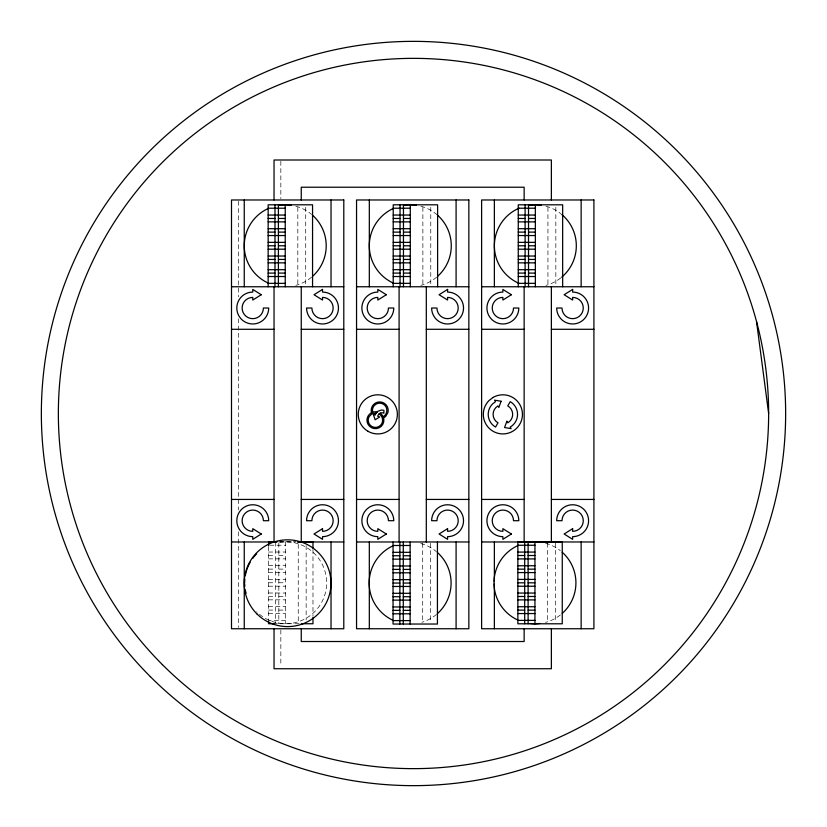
<?xml version="1.0" encoding="UTF-8"?>
<svg xmlns="http://www.w3.org/2000/svg" width="827" height="827" viewBox="0 0 827 827"><rect width="100%" height="100%" fill="white"/><g stroke="black" fill="none" stroke-linecap="round" stroke-linejoin="round"><path stroke-width="0.62" stroke-dasharray="4.13 3.1" d="M278.823 541.788L295.901 541.788M280.219 541.974L295.063 541.974M269.726 545.21L285.656 545.21M268.579 552.033L285.656 552.033M268.579 555.444L275.412 555.444M278.823 555.444L285.656 555.444M268.579 558.866L285.656 558.866M268.579 565.689L285.656 565.689M268.579 569.11L275.412 569.11M278.823 569.11L285.656 569.11M268.579 572.522L285.656 572.522M268.579 579.355L285.656 579.355M268.579 582.766L275.412 582.766M278.823 582.766L285.656 582.766M268.579 586.178L285.656 586.178M268.579 593.011L285.656 593.011M268.579 596.422L275.412 596.422M278.823 596.422L285.656 596.422M268.579 599.844L285.656 599.844M268.579 606.667L285.656 606.667M268.579 610.088L275.412 610.088M278.823 610.088L285.656 610.088M268.579 613.5L285.656 613.5M285.656 620.333L268.579 620.333L268.579 545.21M299.085 623.744L275.412 623.744L275.412 541.788M555.837 207.36L555.837 285.48M555.434 543.122L555.434 622.514M547.939 207.36L547.939 285.48M547.536 543.122L547.536 622.514M430.774 207.36L430.774 285.48M430.609 543.36L430.609 622.752M422.876 207.36L422.876 285.48M422.711 543.36L422.711 622.752M312.978 549.469L312.978 616.063M306.145 545.634L306.145 619.899M305.721 207.36L305.721 285.48M298.247 544.352L298.247 623.744M297.823 207.36L297.823 285.48M285.656 541.788L285.656 623.744M280.839 161.286L280.839 198.697M280.839 630.04L280.839 666.148M278.823 542.926L278.823 623.744M238.3 201.271L238.3 296.841M238.3 318.798L238.3 509.939M238.3 531.885L238.3 627.455M560.365 614.957A40.978 40.978 0 0 1 545.551 622.4M545.551 543.236A40.978 40.978 0 0 1 560.365 550.679M436.46 614.44A40.978 40.978 0 0 1 421.863 622.307M420.726 543.473A40.978 40.978 0 0 1 436.46 551.671M279.712 542.223A40.978 40.978 0 0 1 324.556 595.657A40.978 40.978 0 0 1 256.68 611.742M311.583 277.169A40.978 40.978 0 0 1 295.839 285.356M295.839 206.202A40.978 40.978 0 0 1 311.583 214.4M436.635 277.169A40.978 40.978 0 0 1 420.891 285.356M420.891 206.202A40.978 40.978 0 0 1 437.545 215.175M560.768 277.924A40.978 40.978 0 0 1 545.954 285.356M545.954 206.202A40.978 40.978 0 0 1 560.768 213.635"/><path stroke-width="1.24" d="M383.108 416.746C387.274 414.668 388.152 408.507 384.793 405.292A7.236 7.236 0 0 0 376.068 404.145L374.569 405.292A7.236 7.236 0 0 0 372.45 410.409L372.688 412.239M383.594 417.914L385.692 416.426L387.894 412.611A8.508 8.508 0 0 0 387.046 406.15L385.692 404.393A8.508 8.508 0 0 0 371.468 412.611L371.509 412.725M268.155 208.218L285.232 208.218M393.218 208.218L410.285 208.218M518.271 208.218L535.348 208.218M268.155 215.051L285.232 215.051M393.218 215.051L410.285 215.051M518.271 215.051L535.348 215.051M268.155 218.462L274.988 218.462M278.399 218.462L285.232 218.462M393.218 218.462L400.051 218.462M403.462 218.462L410.285 218.462M518.271 218.462L525.104 218.462M528.515 218.462L535.348 218.462M268.155 221.874L285.232 221.874M393.218 221.874L410.285 221.874M518.271 221.874L535.348 221.874M268.155 228.707L285.232 228.707M393.218 228.707L410.285 228.707M518.271 228.707L535.348 228.707M268.155 232.118L274.988 232.118M278.399 232.118L285.232 232.118M393.218 232.118L400.051 232.118M403.462 232.118L410.285 232.118M518.271 232.118L525.104 232.118M528.515 232.118L535.348 232.118M268.155 235.54L285.232 235.54M393.218 235.54L410.285 235.54M518.271 235.54L535.348 235.54M268.155 242.363L285.232 242.363M393.218 242.363L410.285 242.363M518.271 242.363L535.348 242.363M268.155 245.784L274.988 245.784M278.399 245.784L285.232 245.784M393.218 245.784L400.051 245.784M403.462 245.784L410.285 245.784M518.271 245.784L525.104 245.784M528.515 245.784L535.348 245.784M268.155 249.196L285.232 249.196M393.218 249.196L410.285 249.196M518.271 249.196L535.348 249.196M268.155 256.029L285.232 256.029M393.218 256.029L410.285 256.029M518.271 256.029L535.348 256.029M268.155 259.44L274.988 259.44M278.399 259.44L285.232 259.44M393.218 259.44L400.051 259.44M403.462 259.44L410.285 259.44M518.271 259.44L525.104 259.44M528.515 259.44L535.348 259.44M268.155 262.852L285.232 262.852M393.218 262.852L410.285 262.852M518.271 262.852L535.348 262.852M268.155 269.685L285.232 269.685M393.218 269.685L410.285 269.685M518.271 269.685L535.348 269.685M268.155 273.096L274.988 273.096M278.399 273.096L285.232 273.096M393.218 273.096L400.051 273.096M403.462 273.096L410.285 273.096M518.271 273.096L525.104 273.096M528.515 273.096L535.348 273.096M268.155 276.518L285.232 276.518M393.218 276.518L410.285 276.518M518.271 276.518L535.348 276.518M268.155 283.341L285.232 283.341M393.218 283.341L410.285 283.341M518.271 283.341L535.348 283.341M231.498 286.762L343.794 286.762M356.551 286.762L468.847 286.762M481.614 286.762L593.91 286.762M231.498 329.291L274.037 329.291M301.255 329.291L343.794 329.291M356.551 329.291L399.09 329.291M426.308 329.291L468.847 329.291M481.614 329.291L524.142 329.291M551.371 329.291L593.91 329.291M231.498 499.436L274.037 499.436M301.255 499.436L343.794 499.436M356.551 499.436L399.09 499.436M426.308 499.436L468.847 499.436M481.614 499.436L524.142 499.436M551.371 499.436L593.91 499.436M277.117 541.788L268.579 541.788L268.579 545.634M298.02 541.788L312.978 541.788L312.978 548.198M231.498 541.974L276.507 541.974M297.544 541.974L343.794 541.974M356.551 541.974L468.847 541.974M481.614 541.974L593.91 541.974M517.867 545.262L534.945 545.262M393.042 545.489L410.12 545.489M517.867 552.085L534.945 552.085M393.042 552.322L410.12 552.322M517.867 555.506L524.7 555.506M528.112 555.506L534.945 555.506M393.042 555.734L399.875 555.734M403.287 555.734L410.12 555.734M517.867 558.918L534.945 558.918M393.042 559.155L410.12 559.155M517.867 565.751L534.945 565.751M393.042 565.978L410.12 565.978M517.867 569.162L524.7 569.162M528.112 569.162L534.945 569.162M393.042 569.4L399.875 569.4M403.287 569.4L410.12 569.4M517.867 572.573L534.945 572.573M393.042 572.811L410.12 572.811M517.867 579.407L534.945 579.407M393.042 579.634L410.12 579.634M517.867 582.818L524.7 582.818M528.112 582.818L534.945 582.818M393.042 583.056L399.875 583.056M403.287 583.056L410.12 583.056M517.867 586.24L534.945 586.24M393.042 586.467L410.12 586.467M517.867 593.062L534.945 593.062M393.042 593.3L410.12 593.3M517.867 596.484L524.7 596.484M528.112 596.484L534.945 596.484M393.042 596.712L399.875 596.712M403.287 596.712L410.12 596.712M517.867 599.895L534.945 599.895M393.042 600.123L410.12 600.123M517.867 606.729L534.945 606.729M393.042 606.956L410.12 606.956M517.867 610.14L524.7 610.14M528.112 610.14L534.945 610.14M393.042 610.367L399.875 610.367M403.287 610.367L410.12 610.367M517.867 613.551L534.945 613.551M393.042 613.789L410.12 613.789M517.867 620.384L534.945 620.384M393.042 620.612L410.12 620.612M274.678 623.744L268.579 623.744L268.579 621.18M301.224 623.744L312.978 623.744L312.978 617.345M377.122 411.939C373.639 411.143 369.907 412.921 368.108 415.95A8.477 8.477 0 0 0 368.108 424.427L369.452 426.184A8.477 8.477 0 0 0 382.787 424.427C384.937 420.716 383.811 415.495 380.131 413.2M376.13 413.045L371.83 413.924L369.183 416.581A7.236 7.236 0 0 0 369.183 423.806L370.331 425.305A7.236 7.236 0 0 0 380.554 425.305C383.862 422.121 383.066 416.146 379.066 413.924M756.54 321.589L768.634 413.5M581.143 199.979L581.143 286.762M581.143 541.974L581.143 628.747M562.66 286.762L562.66 204.807L518.271 204.807L518.271 286.762M551.371 199.979L551.371 160.004L274.037 160.004L274.037 199.979M551.371 286.762L551.371 541.974M551.371 628.747L551.371 668.733L274.037 668.733L274.037 628.747M535.348 204.807L535.348 286.762M534.945 541.84L534.945 623.796M528.515 204.807L528.515 286.762M528.112 541.84L528.112 623.796M525.104 204.807L525.104 286.762M524.7 541.84L524.7 623.796M524.142 199.979L524.142 187.222L301.255 187.222L301.255 199.979M524.142 286.762L524.142 541.974M524.142 628.747L524.142 641.514L301.255 641.514L301.255 628.747M494.37 199.979L494.37 286.762M494.37 541.974L494.37 581.536M494.37 584.089L494.37 628.747M456.09 199.979L456.09 286.762M456.09 541.974L456.09 628.747M437.607 286.762L437.607 204.807L393.218 204.807L393.218 286.762M437.431 542.078L437.431 624.034L393.042 624.034L393.042 542.078M426.308 286.762L426.308 541.974M410.285 204.807L410.285 286.762M410.12 542.078L410.12 624.034M403.462 204.807L403.462 286.762M403.287 542.078L403.287 624.034M400.051 204.807L400.051 286.762M399.875 542.078L399.875 624.034M399.09 286.762L399.09 541.974M369.318 199.979L369.318 286.762M369.318 541.974L369.318 628.747M331.027 199.979L331.027 286.762M331.027 541.974L331.027 628.747M312.554 286.762L312.554 204.807L268.155 204.807L268.155 286.762M301.255 286.762L301.255 541.974M285.232 204.807L285.232 286.762M278.399 204.807L278.399 286.762M274.988 204.807L274.988 286.762M274.037 286.762L274.037 541.974M244.254 199.979L244.254 286.762M244.254 541.974L244.254 628.747M562.195 552.219A40.978 40.978 0 0 1 562.195 613.427M539.7 623.517A40.978 40.978 0 0 1 530.19 623.517M517.619 619.95A40.978 40.978 0 0 1 517.619 545.686M532.578 541.912A40.978 40.978 0 0 1 537.312 541.912M437.369 552.446A40.978 40.978 0 0 1 437.369 613.655M392.794 620.188A40.978 40.978 0 0 1 392.794 545.923M246.074 593.372A40.978 40.978 0 0 1 245.309 589.889M244.833 586.333A40.978 40.978 0 0 1 244.699 583.945M244.678 582.766A40.978 40.978 0 0 1 244.833 579.2M245.309 575.644A40.978 40.978 0 0 1 250.167 562.277M252.783 558.297A40.978 40.978 0 0 1 256.68 553.79M312.482 215.175A40.978 40.978 0 0 1 312.482 276.383M267.907 282.917A40.978 40.978 0 0 1 267.907 208.642M279.288 205.241A40.978 40.978 0 0 1 291.176 205.241M437.545 215.175A40.978 40.978 0 0 1 437.545 276.383M392.959 282.917A40.978 40.978 0 0 1 392.959 208.642M404.351 205.241A40.978 40.978 0 0 1 416.229 205.241M561.688 214.4A40.978 40.978 0 0 1 561.688 277.169M519.118 283.403A40.978 40.978 0 0 1 519.118 208.156M529.404 205.241A40.978 40.978 0 0 1 541.292 205.241M375.448 414.1L375.107 415.133L373.318 414.399L375.107 419.765L379.686 417.004L377.67 416.177L378.59 414.327L380.492 413.024A4.455 4.455 0 0 1 383.893 413.2L383.914 410.306L381.412 410.006L377.877 411.257L375.448 414.1M501.1 401.24L498.846 407.494L497.937 405.933L495.962 407.453A9.779 9.779 0 0 0 497.988 422.835L495.538 427.073A14.679 14.679 0 0 1 492.499 403.989L495.466 401.715L494.546 400.154L501.1 401.24M506.868 421.274L504.573 427.507L511.117 428.644L510.218 427.073A14.679 14.679 0 0 0 510.218 401.653L507.768 405.892A9.779 9.779 0 0 1 507.768 422.835L506.868 421.274M493.099 397.425L489.046 400.526A19.569 19.569 0 0 0 496.19 432.748A19.569 19.569 0 0 0 522.375 412.663A19.569 19.569 0 0 0 493.099 397.425M261.27 294.732L252.762 300.046L252.762 297.389A10.637 10.637 0 0 0 242.125 308.026A10.637 10.637 0 0 0 252.762 318.664A10.637 10.637 0 0 0 263.399 308.026L268.713 308.026A15.951 15.951 0 0 1 252.762 323.977A15.951 15.951 0 0 1 236.811 308.026A15.951 15.951 0 0 1 252.762 292.076L252.762 289.419L261.27 294.732M322.52 289.419L314.012 294.732L322.52 300.046L322.52 297.389A10.637 10.637 0 0 1 333.157 308.026A10.637 10.637 0 0 1 322.52 318.664A10.637 10.637 0 0 1 311.893 308.026L306.569 308.026A15.951 15.951 0 0 0 322.52 323.977A15.951 15.951 0 0 0 338.47 308.026A15.951 15.951 0 0 0 322.52 292.076L322.52 289.419M386.323 294.732L377.825 300.046L377.825 297.389A10.637 10.637 0 0 0 367.188 308.026A10.637 10.637 0 0 0 377.825 318.664A10.637 10.637 0 0 0 388.452 308.026L393.776 308.026A15.951 15.951 0 0 1 377.825 323.977A15.951 15.951 0 0 1 361.875 308.026A15.951 15.951 0 0 1 377.825 292.076L377.825 289.419L386.323 294.732M447.583 289.419L439.075 294.732L447.583 300.046L447.583 297.389A10.637 10.637 0 0 1 458.21 308.026A10.637 10.637 0 0 1 447.583 318.664A10.637 10.637 0 0 1 436.945 308.026L431.632 308.026A15.951 15.951 0 0 0 447.583 323.977A15.951 15.951 0 0 0 463.533 308.026A15.951 15.951 0 0 0 447.583 292.076L447.583 289.419M511.386 294.732L502.878 300.046L502.878 297.389A10.637 10.637 0 0 0 492.241 308.026A10.637 10.637 0 0 0 502.878 318.664A10.637 10.637 0 0 0 513.515 308.026L518.829 308.026A15.951 15.951 0 0 1 502.878 323.977A15.951 15.951 0 0 1 486.927 308.026A15.951 15.951 0 0 1 502.878 292.076L502.878 289.419L511.386 294.732M572.635 289.419L564.128 294.732L572.635 300.046L572.635 297.389A10.637 10.637 0 0 1 583.273 308.026A10.637 10.637 0 0 1 572.635 318.664A10.637 10.637 0 0 1 561.998 308.026L556.685 308.026A15.951 15.951 0 0 0 572.635 323.977A15.951 15.951 0 0 0 588.586 308.026A15.951 15.951 0 0 0 572.635 292.076L572.635 289.419M261.27 534.004L252.762 539.318L252.762 536.661A15.951 15.951 0 0 1 236.811 520.71A15.951 15.951 0 0 1 252.762 504.759A15.951 15.951 0 0 1 268.713 520.71L263.399 520.71A10.637 10.637 0 0 0 252.762 510.073A10.637 10.637 0 0 0 242.125 520.71A10.637 10.637 0 0 0 252.762 531.337L252.762 528.68L261.27 534.004M322.52 528.68L314.012 534.004L322.52 539.318L322.52 536.661A15.951 15.951 0 0 0 338.47 520.71A15.951 15.951 0 0 0 322.52 504.759A15.951 15.951 0 0 0 306.569 520.71L311.893 520.71A10.637 10.637 0 0 1 322.52 510.073A10.637 10.637 0 0 1 333.157 520.71A10.637 10.637 0 0 1 322.52 531.337L322.52 528.68M386.323 534.004L377.825 539.318L377.825 536.661A15.951 15.951 0 0 1 361.875 520.71A15.951 15.951 0 0 1 377.825 504.759A15.951 15.951 0 0 1 393.776 520.71L388.452 520.71A10.637 10.637 0 0 0 377.825 510.073A10.637 10.637 0 0 0 367.188 520.71A10.637 10.637 0 0 0 377.825 531.337L377.825 528.68L386.323 534.004M447.583 528.68L439.075 534.004L447.583 539.318L447.583 536.661A15.951 15.951 0 0 0 463.533 520.71A15.951 15.951 0 0 0 447.583 504.759A15.951 15.951 0 0 0 431.632 520.71L436.945 520.71A10.637 10.637 0 0 1 447.583 510.073A10.637 10.637 0 0 1 458.21 520.71A10.637 10.637 0 0 1 447.583 531.337L447.583 528.68M511.386 534.004L502.878 539.318L502.878 536.661A15.951 15.951 0 0 1 486.927 520.71A15.951 15.951 0 0 1 502.878 504.759A15.951 15.951 0 0 1 518.829 520.71L513.515 520.71A10.637 10.637 0 0 0 502.878 510.073A10.637 10.637 0 0 0 492.241 520.71A10.637 10.637 0 0 0 502.878 531.337L502.878 528.68L511.386 534.004M572.635 528.68L564.128 534.004L572.635 539.318L572.635 536.661A15.951 15.951 0 0 0 588.586 520.71A15.951 15.951 0 0 0 572.635 504.759A15.951 15.951 0 0 0 556.685 520.71L561.998 520.71A10.637 10.637 0 0 1 572.635 510.073A10.637 10.637 0 0 1 583.273 520.71A10.637 10.637 0 0 1 572.635 531.337L572.635 528.68M343.794 199.979L231.498 199.979L231.498 628.747L343.794 628.747L343.794 199.979M468.847 199.979L356.551 199.979L356.551 628.747L468.847 628.747L468.847 199.979M593.91 199.979L481.614 199.979L481.614 628.747L593.91 628.747L593.91 199.979M562.257 541.84L517.867 541.84L517.867 623.796L562.257 623.796L562.257 541.84M368.036 431.312A19.569 19.569 0 0 0 397.384 414.368A19.569 19.569 0 0 0 368.036 397.425A19.569 19.569 0 0 0 368.036 431.312M162.381 664.619A355.134 355.134 0 0 0 756.54 505.411A355.134 355.134 0 0 0 321.589 70.46A355.134 355.134 0 0 0 162.381 664.619M150.349 676.651A372.15 372.15 0 0 0 772.966 509.814A372.15 372.15 0 0 0 317.186 54.034A372.15 372.15 0 0 0 150.349 676.651M256.908 613.892A43.386 43.386 0 0 0 329.497 594.448A43.386 43.386 0 0 0 276.363 541.303A43.386 43.386 0 0 0 256.908 613.892"/></g></svg>
